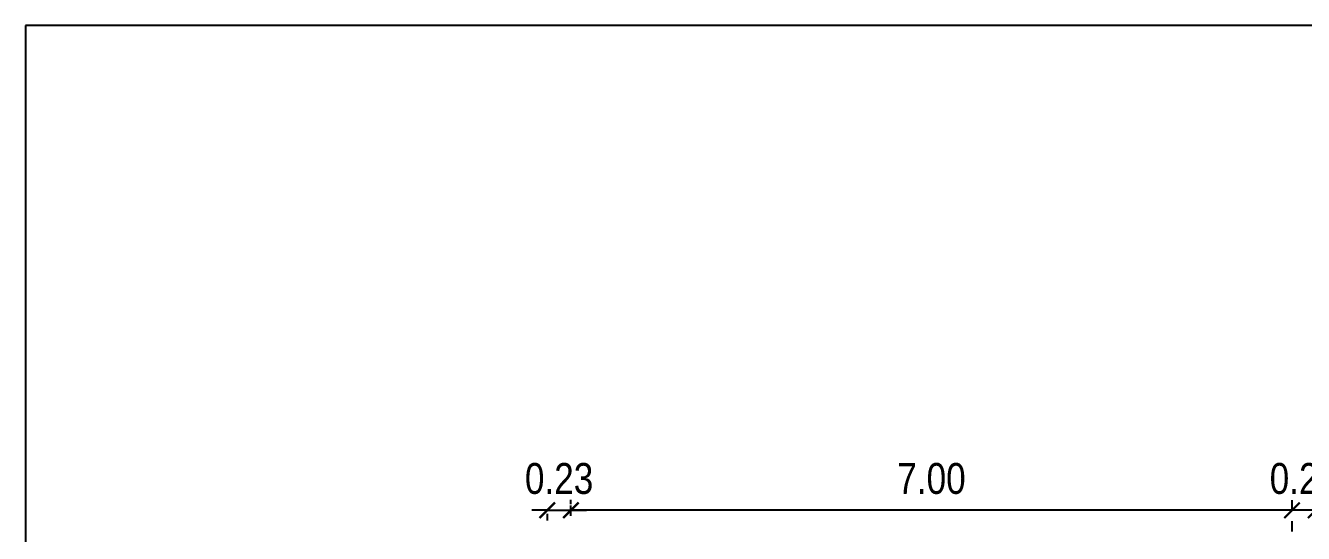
# Model space of a CAD drawing. Header units: metres. Extents: x 1422408 to 2267428, y 4130 to 80428.
# Drawn here: x 2267374 to 2267386.4, y 4296.7 to 4301.63 of the extents above; entities that cross this region are included whole.
import ezdxf

# ---------------------------------------------------------------- set-up
doc = ezdxf.new("R2010")
doc.units = ezdxf.units.M
doc.header["$LTSCALE"] = 3.5
doc.header["$MEASUREMENT"] = 0
doc.linetypes.add('DOT2', pattern=[0.125, 0, -0.125])
doc.layers.get('0').update_dxf_attribs({"linetype": 'CONTINUOUS'})
doc.layers.get('DEFPOINTS').update_dxf_attribs({"linetype": 'CONTINUOUS'})
doc.layers.add('ED', color=30, linetype='CONTINUOUS')
doc.layers.add('WALL HATCH', color=15, linetype='CONTINUOUS')
doc.styles.add('ID', font='GOTHIC.TTF', dxfattribs={"width": 0.85})
doc.dimstyles.new('1-100-ID', dxfattribs={"dimtxt": 0.3, "dimasz": 0.15, "dimexe": 0.1, "dimexo": 0.06, "dimgap": 0.15, "dimtad": 1, "dimzin": 3, "dimdsep": 46, "dimtxsty": 'ID', "dimblk": 'ARCHTICK', "dimcen": 0, "dimclrd": 252, "dimclre": 252, "dimclrt": 3, "dimadec": 0, "dimazin": 0, "dimtfac": 1, "dimtix": 1, "dimtmove": 2, "dimatfit": 3, "dimldrblk": 'OPEN90', "dimfxl": 0, "dimtolj": 1, "dimtzin": 0, "dimarcsym": 0})

# ---------------------------------------------------------------- blocks, each defined once
blk = doc.blocks.new('_ArchTick')
at = {"color": 0, "linetype": 'ByBlock', "const_width": 0.15}
blk.add_lwpolyline([(-0.5, -0.5), (0.5, 0.5)], dxfattribs=at)
blk = doc.blocks.new('*D264')
at = {"layer": 'DEFPOINTS', "color": 0, "transparency": 16777216}
for p in [(2267379.063, 4296.952), (2267379.293, 4296.925, 0), (2267379.293, 4296.925)]:
    blk.add_point(p, dxfattribs=at)
at = {"layer": 'ED', "color": 252, "linetype": 'DOT2', "lineweight": -2, "transparency": 16777216}
for p, q in [((2267379.293, 4296.985), (2267379.293, 4297.025)), ((2267379.063, 4296.892), (2267379.063, 4296.825))]:
    blk.add_line(p, q, dxfattribs=at)
at = {"layer": 'ED', "color": 252, "lineweight": -2, "transparency": 16777216}
for p, q in [((2267379.063, 4296.925), (2267378.913, 4296.925)), ((2267379.063, 4296.925), (2267379.293, 4296.925)), ((2267379.293, 4296.925), (2267379.443, 4296.925))]:
    blk.add_line(p, q, dxfattribs=at)
at = {"layer": 'ED', "color": 252, "lineweight": -2, "transparency": 16777216, "xscale": 0.15, "yscale": 0.15, "zscale": 0.15}
blk.add_blockref('_ArchTick', (2267379.063, 4296.925), dxfattribs=at)
at = {"layer": 'ED', "color": 252, "lineweight": -2, "transparency": 16777216, "xscale": 0.15, "yscale": 0.15, "zscale": 0.15, "rotation": 180}
blk.add_blockref('_ArchTick', (2267379.293, 4296.925), dxfattribs=at)
at = {"layer": 'ED', "color": 3, "transparency": 16777216, "insert": (2267379.178, 4297.232), "char_height": 0.3, "attachment_point": 5, "style": 'ID'}
blk.add_mtext('\\A1;0.23', dxfattribs=at)
blk = doc.blocks.new('_Open90')
at = {"color": 0, "linetype": 'ByBlock', "lineweight": -2}
for p, q in [((0, 0), (-1, 0)), ((-0.5, 0.5), (0, 0)), ((0, 0), (-0.5, -0.5))]:
    blk.add_line(p, q, dxfattribs=at)
blk = doc.blocks.new('*D267')
at = {"layer": 'DEFPOINTS', "color": 0, "transparency": 16777216}
for p in [(2267386.293, 4296.925), (2267386.293, 4295.584), (2267386.523, 4295.584)]:
    blk.add_point(p, dxfattribs=at)
at = {"layer": 'ED', "color": 252, "linetype": 'DOT2', "lineweight": -2, "transparency": 16777216}
for p, q in [((2267386.293, 4295.644), (2267386.293, 4297.025)), ((2267386.523, 4295.644), (2267386.523, 4297.025))]:
    blk.add_line(p, q, dxfattribs=at)
at = {"layer": 'ED', "color": 252, "lineweight": -2, "transparency": 16777216}
for p, q in [((2267386.293, 4296.925), (2267386.143, 4296.925)), ((2267386.523, 4296.925), (2267386.293, 4296.925)), ((2267386.523, 4296.925), (2267386.673, 4296.925))]:
    blk.add_line(p, q, dxfattribs=at)
at = {"layer": 'ED', "color": 252, "lineweight": -2, "transparency": 16777216, "xscale": 0.15, "yscale": 0.15, "zscale": 0.15}
blk.add_blockref('_ArchTick', (2267386.293, 4296.925), dxfattribs=at)
at = {"layer": 'ED', "color": 252, "lineweight": -2, "transparency": 16777216, "xscale": 0.15, "yscale": 0.15, "zscale": 0.15, "rotation": 180}
blk.add_blockref('_ArchTick', (2267386.523, 4296.925), dxfattribs=at)
at = {"layer": 'ED', "color": 3, "transparency": 16777216, "insert": (2267386.408, 4297.232), "char_height": 0.3, "attachment_point": 5, "style": 'ID'}
blk.add_mtext('\\A1;0.23', dxfattribs=at)
blk = doc.blocks.new('*D270')
at = {"layer": 'DEFPOINTS', "color": 0, "transparency": 16777216}
for p in [(2267379.293, 4296.925), (2267386.293, 4290.952), (2267379.293, 4290.898)]:
    blk.add_point(p, dxfattribs=at)
at = {"layer": 'ED', "color": 252, "linetype": 'DOT2', "lineweight": -2, "transparency": 16777216}
for p, q in [((2267379.293, 4290.958), (2267379.293, 4297.025)), ((2267386.293, 4291.012), (2267386.293, 4297.025))]:
    blk.add_line(p, q, dxfattribs=at)
at = {"layer": 'ED', "color": 252, "lineweight": -2, "transparency": 16777216}
blk.add_line((2267386.293, 4296.925), (2267379.293, 4296.925), dxfattribs=at)
at = {"layer": 'ED', "color": 252, "lineweight": -2, "transparency": 16777216, "xscale": 0.15, "yscale": 0.15, "zscale": 0.15, "rotation": 180}
blk.add_blockref('_ArchTick', (2267379.293, 4296.925), dxfattribs=at)
at = {"layer": 'ED', "color": 252, "lineweight": -2, "transparency": 16777216, "xscale": 0.15, "yscale": 0.15, "zscale": 0.15}
blk.add_blockref('_ArchTick', (2267386.293, 4296.925), dxfattribs=at)
at = {"layer": 'ED', "color": 3, "transparency": 16777216, "insert": (2267382.793, 4297.232), "char_height": 0.3, "attachment_point": 5, "style": 'ID'}
blk.add_mtext('\\A1;7.00', dxfattribs=at)

msp = doc.modelspace()

# ---------------------------------------------------------------- linework, layer by layer
at = {"layer": 'WALL HATCH', "ltscale": 0.5}
msp.add_lwpolyline([(2267373.9985, 4301.6322), (2267373.9985, 4268.06873), (2267421.5185, 4268.06873), (2267421.5185, 4301.6322)], close=True, dxfattribs=at)

# ---------------------------------------------------------------- dimensions: what is measured, and where the dimension line sits
at = {"layer": 'ED'}
for base, p1, p2, picture, middle in [((2267379.29255, 4296.92463, 0), (2267379.06255, 4296.95237, 0), (2267379.29255, 4296.92463), '*D264', (2267379.17755, 4297.23217, 0)), ((2267379.29255, 4296.92463), (2267386.29255, 4290.95237), (2267379.29255, 4290.89756), '*D270', (2267382.79255, 4297.23217)), ((2267386.29255, 4296.92463), (2267386.52255, 4295.58398), (2267386.29255, 4295.58398), '*D267', (2267386.40755, 4297.23217))]:
    dim = msp.add_linear_dim(base=base, p1=p1, p2=p2, angle=180, dimstyle='1-100-ID', dxfattribs=at)
    dim.commit()
    dim.dimension.update_dxf_attribs({"geometry": picture, "text_midpoint": middle})

doc.saveas('drawing.dxf')
